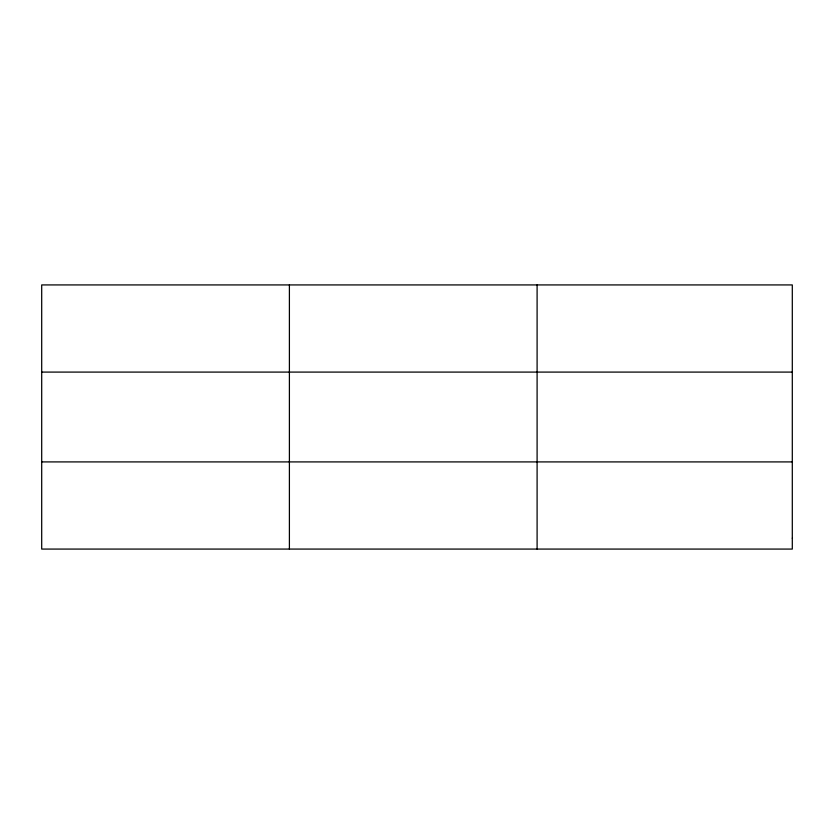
<?xml version="1.0" encoding="UTF-8"?>
<svg xmlns="http://www.w3.org/2000/svg" width="834" height="834" viewBox="0 0 834 834"><rect width="100%" height="100%" fill="white"/><g stroke="black" fill="none" stroke-linecap="round" stroke-linejoin="round"><path stroke-width="1.25" d="M289.398 549.074L289.398 284.926M537.096 549.074L537.096 284.926M41.7 372.089L792.3 372.089M41.7 461.911L792.3 461.911M792.3 538.18L792.3 549.074L41.7 549.074L41.7 284.926L792.3 284.926L792.3 538.18"/></g></svg>
